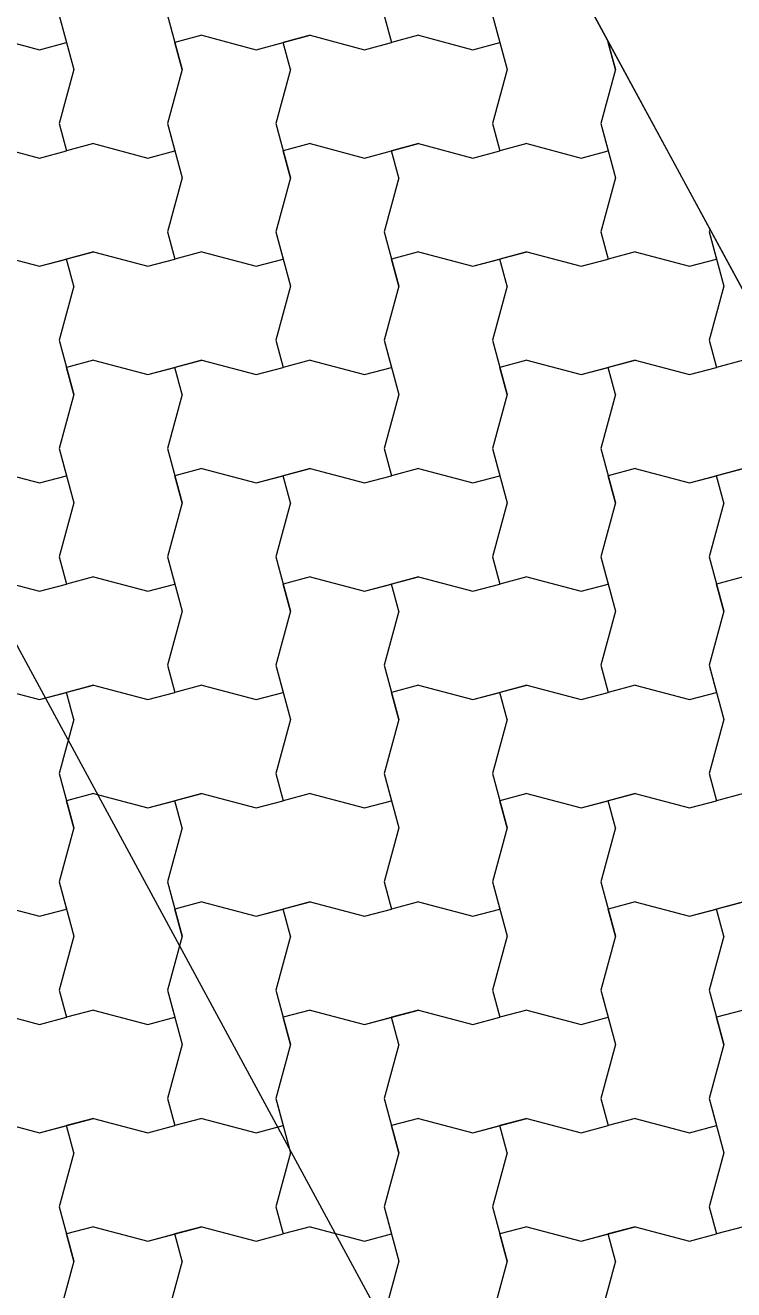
# Model space of a CAD drawing. Header units: metres. Extents: x -111189 to -108577, y -72951 to -72647.
# Drawn here: x -111173.096 to -111172.442, y -72930.924 to -72929.757 of the extents above; entities that cross this region are included whole.
import ezdxf

# ---------------------------------------------------------------- set-up
doc = ezdxf.new("R2010")
doc.units = ezdxf.units.M
doc.header["$MEASUREMENT"] = 0
doc.set_wipeout_variables(frame=1)
doc.linetypes.add('Wipeout_Contour', pattern=[1, 0, -1])
for name, color, linetype in [('00 - Muros - Pormenores', 7, 'Continuous'), ('02 - PASSEIOS', 7, 'Continuous'), ('07 - MUROS', 7, 'Continuous')]:
    doc.layers.add(name, color=color, linetype=linetype)
doc.styles.add('ESTILO_GERADO_3', font='AGENCYR.TTF')
doc.dimstyles.new('ESTILO_GERADO__2', dxfattribs={"dimtxt": 0.15, "dimasz": 0.057, "dimexe": 0.18, "dimexo": 0.05, "dimgap": 0, "dimtad": 1, "dimzin": 0, "dimdsep": 46, "dimtxsty": 'ESTILO_GERADO_3', "dimblk": 'ARROWHEAD_2', "dimblk1": 'ARROWHEAD_2', "dimblk2": 'ARROWHEAD_2', "dimcen": 0.09, "dimclrd": 7, "dimclre": 7, "dimclrt": 7, "dimadec": 0, "dimazin": 0, "dimtfac": 1, "dimtdec": 4, "dimtmove": 0, "dimatfit": 3, "dimfxl": 1, "dimtolj": 1, "dimtzin": 0, "dimarcsym": 0})

# ---------------------------------------------------------------- blocks, each defined once
blk = doc.blocks.new('*X25', base_point=(-110957.0649, -73026.2797))
at = {"layer": '02 - PASSEIOS', "color": 253, "linetype": 'Continuous', "lineweight": 9}
for p, q in [((-111173.0649, -72929.748), (-111173.0582, -72929.773)), ((-111173.0649, -72929.748), (-111173.0515, -72929.798)), ((-111172.9649, -72929.748), (-111172.9515, -72929.798)), ((-111172.7649, -72929.748), (-111172.7582, -72929.773)), ((-111172.6649, -72929.748), (-111172.6582, -72929.773)), ((-111172.6649, -72929.748), (-111172.6515, -72929.798)), ((-111173.1332, -72929.7663), (-111173.0832, -72929.7797)), ((-111173.0832, -72929.7797), (-111173.0582, -72929.773)), ((-111172.9332, -72929.7663), (-111172.9582, -72929.773)), ((-111172.9332, -72929.7663), (-111172.9582, -72929.773)), ((-111172.9515, -72929.798), (-111172.9582, -72929.773)), ((-111172.9332, -72929.7663), (-111172.8832, -72929.7797)), ((-111172.9332, -72929.7663), (-111172.8832, -72929.7797)), ((-111172.8832, -72929.7797), (-111172.8332, -72929.7663)), ((-111172.8832, -72929.7797), (-111172.8582, -72929.773)), ((-111172.8332, -72929.7663), (-111172.8582, -72929.773)), ((-111172.8515, -72929.798), (-111172.8582, -72929.773)), ((-111172.8332, -72929.7663), (-111172.7832, -72929.7797)), ((-111172.8332, -72929.7663), (-111172.7832, -72929.7797)), ((-111172.7832, -72929.7797), (-111172.7582, -72929.773)), ((-111172.7832, -72929.7797), (-111172.7582, -72929.773)), ((-111172.7332, -72929.7663), (-111172.7582, -72929.773)), ((-111172.7332, -72929.7663), (-111172.6832, -72929.7797)), ((-111172.6832, -72929.7797), (-111172.6582, -72929.773)), ((-111172.5587, -72929.7712), (-111172.5515, -72929.798)), ((-111172.5577, -72929.7729), (-111172.5582, -72929.773)), ((-111172.5577, -72929.7729), (-111172.5582, -72929.773)), ((-111172.5515, -72929.798), (-111172.5582, -72929.773)), ((-111173.0515, -72929.798), (-111173.0649, -72929.848)), ((-111172.9515, -72929.798), (-111172.9649, -72929.848)), ((-111172.9515, -72929.798), (-111172.9649, -72929.848)), ((-111172.8515, -72929.798), (-111172.8649, -72929.848)), ((-111172.6515, -72929.798), (-111172.6649, -72929.848)), ((-111172.5515, -72929.798), (-111172.5649, -72929.848)), ((-111172.5515, -72929.798), (-111172.5649, -72929.848)), ((-111173.0649, -72929.848), (-111173.0582, -72929.873)), ((-111172.9649, -72929.848), (-111172.9582, -72929.873)), ((-111172.9649, -72929.848), (-111172.9515, -72929.898)), ((-111172.8649, -72929.848), (-111172.8515, -72929.898)), ((-111172.6649, -72929.848), (-111172.6582, -72929.873)), ((-111172.5649, -72929.848), (-111172.5582, -72929.873)), ((-111172.5649, -72929.848), (-111172.5515, -72929.898)), ((-111173.1332, -72929.8663), (-111173.0832, -72929.8797)), ((-111173.1332, -72929.8663), (-111173.0832, -72929.8797)), ((-111173.0332, -72929.8663), (-111173.0582, -72929.873)), ((-111173.0332, -72929.8663), (-111172.9832, -72929.8797)), ((-111172.8332, -72929.8663), (-111172.8582, -72929.873)), ((-111172.8332, -72929.8663), (-111172.8582, -72929.873)), ((-111172.8332, -72929.8663), (-111172.7832, -72929.8797)), ((-111172.8332, -72929.8663), (-111172.7832, -72929.8797)), ((-111172.7832, -72929.8797), (-111172.7332, -72929.8663)), ((-111172.7332, -72929.8663), (-111172.7582, -72929.873)), ((-111172.7332, -72929.8663), (-111172.6832, -72929.8797)), ((-111172.7332, -72929.8663), (-111172.6832, -72929.8797)), ((-111172.6332, -72929.8663), (-111172.6582, -72929.873)), ((-111172.6332, -72929.8663), (-111172.5832, -72929.8797)), ((-111173.0832, -72929.8797), (-111173.0582, -72929.873)), ((-111173.0832, -72929.8797), (-111173.0582, -72929.873)), ((-111172.9832, -72929.8797), (-111172.9582, -72929.873)), ((-111172.8515, -72929.898), (-111172.8582, -72929.873)), ((-111172.7832, -72929.8797), (-111172.7582, -72929.873)), ((-111172.7515, -72929.898), (-111172.7582, -72929.873)), ((-111172.6832, -72929.8797), (-111172.6582, -72929.873)), ((-111172.6832, -72929.8797), (-111172.6582, -72929.873)), ((-111172.5832, -72929.8797), (-111172.5582, -72929.873)), ((-111172.9515, -72929.898), (-111172.9649, -72929.948)), ((-111172.8515, -72929.898), (-111172.8649, -72929.948)), ((-111172.8515, -72929.898), (-111172.8649, -72929.948)), ((-111172.7515, -72929.898), (-111172.7649, -72929.948)), ((-111172.5515, -72929.898), (-111172.5649, -72929.948)), ((-111172.9649, -72929.948), (-111172.9582, -72929.973)), ((-111172.8649, -72929.948), (-111172.8582, -72929.973)), ((-111172.8649, -72929.948), (-111172.8515, -72929.998)), ((-111172.7649, -72929.948), (-111172.7515, -72929.998)), ((-111172.5649, -72929.948), (-111172.5582, -72929.973)), ((-111172.4642, -72929.9456), (-111172.4649, -72929.948)), ((-111172.4642, -72929.9456), (-111172.4649, -72929.948)), ((-111172.4649, -72929.948), (-111172.4582, -72929.973)), ((-111172.4649, -72929.948), (-111172.4515, -72929.998)), ((-111173.1332, -72929.9663), (-111173.0832, -72929.9797)), ((-111173.1332, -72929.9663), (-111173.0832, -72929.9797)), ((-111173.0832, -72929.9797), (-111173.0332, -72929.9663)), ((-111173.0832, -72929.9797), (-111173.0582, -72929.973)), ((-111173.0332, -72929.9663), (-111173.0582, -72929.973)), ((-111173.0515, -72929.998), (-111173.0582, -72929.973)), ((-111173.0332, -72929.9663), (-111172.9832, -72929.9797)), ((-111173.0332, -72929.9663), (-111172.9832, -72929.9797)), ((-111172.9832, -72929.9797), (-111172.9582, -72929.973)), ((-111172.9832, -72929.9797), (-111172.9582, -72929.973)), ((-111172.9332, -72929.9663), (-111172.9582, -72929.973)), ((-111172.9332, -72929.9663), (-111172.8832, -72929.9797)), ((-111172.8832, -72929.9797), (-111172.8582, -72929.973)), ((-111172.7332, -72929.9663), (-111172.7582, -72929.973)), ((-111172.7332, -72929.9663), (-111172.7582, -72929.973)), ((-111172.7515, -72929.998), (-111172.7582, -72929.973)), ((-111172.7332, -72929.9663), (-111172.6832, -72929.9797)), ((-111172.7332, -72929.9663), (-111172.6832, -72929.9797)), ((-111172.6832, -72929.9797), (-111172.6332, -72929.9663)), ((-111172.6832, -72929.9797), (-111172.6582, -72929.973)), ((-111172.6332, -72929.9663), (-111172.6582, -72929.973)), ((-111172.6515, -72929.998), (-111172.6582, -72929.973)), ((-111172.6332, -72929.9663), (-111172.5832, -72929.9797)), ((-111172.6332, -72929.9663), (-111172.5832, -72929.9797)), ((-111172.5832, -72929.9797), (-111172.5582, -72929.973)), ((-111172.5832, -72929.9797), (-111172.5582, -72929.973)), ((-111172.5332, -72929.9663), (-111172.5582, -72929.973)), ((-111172.5332, -72929.9663), (-111172.4832, -72929.9797)), ((-111172.4832, -72929.9797), (-111172.4582, -72929.973)), ((-111173.0515, -72929.998), (-111173.0649, -72930.048)), ((-111172.8515, -72929.998), (-111172.8649, -72930.048)), ((-111172.7515, -72929.998), (-111172.7649, -72930.048)), ((-111172.7515, -72929.998), (-111172.7649, -72930.048)), ((-111172.6515, -72929.998), (-111172.6649, -72930.048)), ((-111172.4515, -72929.998), (-111172.4649, -72930.048)), ((-111173.0649, -72930.048), (-111173.0515, -72930.098)), ((-111172.8649, -72930.048), (-111172.8582, -72930.073)), ((-111172.7649, -72930.048), (-111172.7582, -72930.073)), ((-111172.7649, -72930.048), (-111172.7515, -72930.098)), ((-111172.6649, -72930.048), (-111172.6515, -72930.098)), ((-111172.4649, -72930.048), (-111172.4582, -72930.073)), ((-111173.0332, -72930.0663), (-111173.0582, -72930.073)), ((-111173.0332, -72930.0663), (-111173.0582, -72930.073)), ((-111173.0332, -72930.0663), (-111172.9832, -72930.0797)), ((-111173.0332, -72930.0663), (-111172.9832, -72930.0797)), ((-111172.9832, -72930.0797), (-111172.9332, -72930.0663)), ((-111172.9332, -72930.0663), (-111172.9582, -72930.073)), ((-111172.9332, -72930.0663), (-111172.8832, -72930.0797)), ((-111172.9332, -72930.0663), (-111172.8832, -72930.0797)), ((-111172.8332, -72930.0663), (-111172.8582, -72930.073)), ((-111172.8332, -72930.0663), (-111172.7832, -72930.0797)), ((-111172.6332, -72930.0663), (-111172.6582, -72930.073)), ((-111172.6332, -72930.0663), (-111172.6582, -72930.073)), ((-111172.6332, -72930.0663), (-111172.5832, -72930.0797)), ((-111172.6332, -72930.0663), (-111172.5832, -72930.0797)), ((-111172.5832, -72930.0797), (-111172.5332, -72930.0663)), ((-111172.5332, -72930.0663), (-111172.5582, -72930.073)), ((-111172.5332, -72930.0663), (-111172.4832, -72930.0797)), ((-111172.5332, -72930.0663), (-111172.4832, -72930.0797)), ((-111172.4332, -72930.0663), (-111172.4582, -72930.073)), ((-111173.0515, -72930.098), (-111173.0582, -72930.073)), ((-111172.9832, -72930.0797), (-111172.9582, -72930.073)), ((-111172.9515, -72930.098), (-111172.9582, -72930.073)), ((-111172.8832, -72930.0797), (-111172.8582, -72930.073)), ((-111172.8832, -72930.0797), (-111172.8582, -72930.073)), ((-111172.7832, -72930.0797), (-111172.7582, -72930.073)), ((-111172.6515, -72930.098), (-111172.6582, -72930.073)), ((-111172.5832, -72930.0797), (-111172.5582, -72930.073)), ((-111172.5515, -72930.098), (-111172.5582, -72930.073)), ((-111172.4832, -72930.0797), (-111172.4582, -72930.073)), ((-111172.4832, -72930.0797), (-111172.4582, -72930.073)), ((-111173.0515, -72930.098), (-111173.0649, -72930.148)), ((-111173.0515, -72930.098), (-111173.0649, -72930.148)), ((-111172.9515, -72930.098), (-111172.9649, -72930.148)), ((-111172.7515, -72930.098), (-111172.7649, -72930.148)), ((-111172.6515, -72930.098), (-111172.6649, -72930.148)), ((-111172.6515, -72930.098), (-111172.6649, -72930.148)), ((-111172.5515, -72930.098), (-111172.5649, -72930.148)), ((-111173.0649, -72930.148), (-111173.0582, -72930.173)), ((-111173.0649, -72930.148), (-111173.0515, -72930.198)), ((-111172.9649, -72930.148), (-111172.9515, -72930.198)), ((-111172.7649, -72930.148), (-111172.7582, -72930.173)), ((-111172.6649, -72930.148), (-111172.6582, -72930.173)), ((-111172.6649, -72930.148), (-111172.6515, -72930.198)), ((-111172.5649, -72930.148), (-111172.5515, -72930.198)), ((-111173.1332, -72930.1663), (-111173.0832, -72930.1797)), ((-111172.9332, -72930.1663), (-111172.9582, -72930.173)), ((-111172.9332, -72930.1663), (-111172.9582, -72930.173)), ((-111172.9332, -72930.1663), (-111172.8832, -72930.1797)), ((-111172.9332, -72930.1663), (-111172.8832, -72930.1797)), ((-111172.8832, -72930.1797), (-111172.8332, -72930.1663)), ((-111172.8332, -72930.1663), (-111172.8582, -72930.173)), ((-111172.8332, -72930.1663), (-111172.7832, -72930.1797)), ((-111172.8332, -72930.1663), (-111172.7832, -72930.1797)), ((-111172.7332, -72930.1663), (-111172.7582, -72930.173)), ((-111172.7332, -72930.1663), (-111172.6832, -72930.1797)), ((-111172.5332, -72930.1663), (-111172.5582, -72930.173)), ((-111172.5332, -72930.1663), (-111172.5582, -72930.173)), ((-111172.5332, -72930.1663), (-111172.4832, -72930.1797)), ((-111172.5332, -72930.1663), (-111172.4832, -72930.1797)), ((-111172.4832, -72930.1797), (-111172.4332, -72930.1663)), ((-111172.4332, -72930.1663), (-111172.4582, -72930.173)), ((-111173.0832, -72930.1797), (-111173.0582, -72930.173)), ((-111172.9515, -72930.198), (-111172.9582, -72930.173)), ((-111172.8832, -72930.1797), (-111172.8582, -72930.173)), ((-111172.8515, -72930.198), (-111172.8582, -72930.173)), ((-111172.7832, -72930.1797), (-111172.7582, -72930.173)), ((-111172.7832, -72930.1797), (-111172.7582, -72930.173)), ((-111172.6832, -72930.1797), (-111172.6582, -72930.173)), ((-111172.5515, -72930.198), (-111172.5582, -72930.173)), ((-111172.4832, -72930.1797), (-111172.4582, -72930.173)), ((-111172.4515, -72930.198), (-111172.4582, -72930.173)), ((-111173.0515, -72930.198), (-111173.0649, -72930.248)), ((-111172.9515, -72930.198), (-111172.9649, -72930.248)), ((-111172.9515, -72930.198), (-111172.9649, -72930.248)), ((-111172.8515, -72930.198), (-111172.8649, -72930.248)), ((-111172.6515, -72930.198), (-111172.6649, -72930.248)), ((-111172.5515, -72930.198), (-111172.5649, -72930.248)), ((-111172.5515, -72930.198), (-111172.5649, -72930.248)), ((-111172.4515, -72930.198), (-111172.4649, -72930.248)), ((-111173.0649, -72930.248), (-111173.0582, -72930.273)), ((-111172.9649, -72930.248), (-111172.9582, -72930.273)), ((-111172.9649, -72930.248), (-111172.9515, -72930.298)), ((-111172.8649, -72930.248), (-111172.8515, -72930.298)), ((-111172.6649, -72930.248), (-111172.6582, -72930.273)), ((-111172.5649, -72930.248), (-111172.5582, -72930.273)), ((-111172.5649, -72930.248), (-111172.5515, -72930.298)), ((-111172.4649, -72930.248), (-111172.4515, -72930.298)), ((-111173.1332, -72930.2663), (-111173.0832, -72930.2797)), ((-111173.1332, -72930.2663), (-111173.0832, -72930.2797)), ((-111173.0832, -72930.2797), (-111173.0582, -72930.273)), ((-111173.0832, -72930.2797), (-111173.0582, -72930.273)), ((-111173.0332, -72930.2663), (-111173.0582, -72930.273)), ((-111173.0332, -72930.2663), (-111172.9832, -72930.2797)), ((-111172.9832, -72930.2797), (-111172.9582, -72930.273)), ((-111172.8332, -72930.2663), (-111172.8582, -72930.273)), ((-111172.8332, -72930.2663), (-111172.8582, -72930.273)), ((-111172.8515, -72930.298), (-111172.8582, -72930.273)), ((-111172.8332, -72930.2663), (-111172.7832, -72930.2797)), ((-111172.8332, -72930.2663), (-111172.7832, -72930.2797)), ((-111172.7832, -72930.2797), (-111172.7332, -72930.2663)), ((-111172.7832, -72930.2797), (-111172.7582, -72930.273)), ((-111172.7332, -72930.2663), (-111172.7582, -72930.273)), ((-111172.7515, -72930.298), (-111172.7582, -72930.273)), ((-111172.7332, -72930.2663), (-111172.6832, -72930.2797)), ((-111172.7332, -72930.2663), (-111172.6832, -72930.2797)), ((-111172.6832, -72930.2797), (-111172.6582, -72930.273)), ((-111172.6832, -72930.2797), (-111172.6582, -72930.273)), ((-111172.6332, -72930.2663), (-111172.6582, -72930.273)), ((-111172.6332, -72930.2663), (-111172.5832, -72930.2797)), ((-111172.5832, -72930.2797), (-111172.5582, -72930.273)), ((-111172.4332, -72930.2663), (-111172.4582, -72930.273)), ((-111172.4332, -72930.2663), (-111172.4582, -72930.273)), ((-111172.4515, -72930.298), (-111172.4582, -72930.273)), ((-111172.9515, -72930.298), (-111172.9649, -72930.348)), ((-111172.8515, -72930.298), (-111172.8649, -72930.348)), ((-111172.8515, -72930.298), (-111172.8649, -72930.348)), ((-111172.7515, -72930.298), (-111172.7649, -72930.348)), ((-111172.5515, -72930.298), (-111172.5649, -72930.348)), ((-111172.4515, -72930.298), (-111172.4649, -72930.348)), ((-111172.4515, -72930.298), (-111172.4649, -72930.348)), ((-111172.9649, -72930.348), (-111172.9582, -72930.373)), ((-111172.8649, -72930.348), (-111172.8582, -72930.373)), ((-111172.8649, -72930.348), (-111172.8515, -72930.398)), ((-111172.7649, -72930.348), (-111172.7515, -72930.398)), ((-111172.5649, -72930.348), (-111172.5582, -72930.373)), ((-111172.4649, -72930.348), (-111172.4582, -72930.373)), ((-111172.4649, -72930.348), (-111172.4515, -72930.398)), ((-111173.1332, -72930.3663), (-111173.0832, -72930.3797)), ((-111173.1332, -72930.3663), (-111173.0832, -72930.3797)), ((-111173.0832, -72930.3797), (-111173.0332, -72930.3663)), ((-111173.0332, -72930.3663), (-111173.0582, -72930.373)), ((-111173.0332, -72930.3663), (-111172.9832, -72930.3797)), ((-111173.0332, -72930.3663), (-111172.9832, -72930.3797)), ((-111172.9332, -72930.3663), (-111172.9582, -72930.373)), ((-111172.9332, -72930.3663), (-111172.8832, -72930.3797)), ((-111172.7332, -72930.3663), (-111172.7582, -72930.373)), ((-111172.7332, -72930.3663), (-111172.7582, -72930.373)), ((-111172.7332, -72930.3663), (-111172.6832, -72930.3797)), ((-111172.7332, -72930.3663), (-111172.6832, -72930.3797)), ((-111172.6832, -72930.3797), (-111172.6332, -72930.3663)), ((-111172.6332, -72930.3663), (-111172.6582, -72930.373)), ((-111172.6332, -72930.3663), (-111172.5832, -72930.3797)), ((-111172.6332, -72930.3663), (-111172.5832, -72930.3797)), ((-111172.5332, -72930.3663), (-111172.5582, -72930.373)), ((-111172.5332, -72930.3663), (-111172.4832, -72930.3797)), ((-111173.0832, -72930.3797), (-111173.0582, -72930.373)), ((-111173.0515, -72930.398), (-111173.0582, -72930.373)), ((-111172.9832, -72930.3797), (-111172.9582, -72930.373)), ((-111172.9832, -72930.3797), (-111172.9582, -72930.373)), ((-111172.8832, -72930.3797), (-111172.8582, -72930.373)), ((-111172.7515, -72930.398), (-111172.7582, -72930.373)), ((-111172.6832, -72930.3797), (-111172.6582, -72930.373)), ((-111172.6515, -72930.398), (-111172.6582, -72930.373)), ((-111172.5832, -72930.3797), (-111172.5582, -72930.373)), ((-111172.5832, -72930.3797), (-111172.5582, -72930.373)), ((-111172.4832, -72930.3797), (-111172.4582, -72930.373)), ((-111173.0515, -72930.398), (-111173.0649, -72930.448)), ((-111172.8515, -72930.398), (-111172.8649, -72930.448)), ((-111172.7515, -72930.398), (-111172.7649, -72930.448)), ((-111172.7515, -72930.398), (-111172.7649, -72930.448)), ((-111172.6515, -72930.398), (-111172.6649, -72930.448)), ((-111172.4515, -72930.398), (-111172.4649, -72930.448)), ((-111173.0649, -72930.448), (-111173.0515, -72930.498)), ((-111172.8649, -72930.448), (-111172.8582, -72930.473)), ((-111172.7649, -72930.448), (-111172.7582, -72930.473)), ((-111172.7649, -72930.448), (-111172.7515, -72930.498)), ((-111172.6649, -72930.448), (-111172.6515, -72930.498)), ((-111172.4649, -72930.448), (-111172.4582, -72930.473)), ((-111173.0332, -72930.4663), (-111173.0582, -72930.473)), ((-111173.0332, -72930.4663), (-111173.0582, -72930.473)), ((-111173.0515, -72930.498), (-111173.0582, -72930.473)), ((-111173.0332, -72930.4663), (-111172.9832, -72930.4797)), ((-111173.0332, -72930.4663), (-111172.9832, -72930.4797)), ((-111172.9832, -72930.4797), (-111172.9332, -72930.4663)), ((-111172.9832, -72930.4797), (-111172.9582, -72930.473)), ((-111172.9332, -72930.4663), (-111172.9582, -72930.473)), ((-111172.9515, -72930.498), (-111172.9582, -72930.473)), ((-111172.9332, -72930.4663), (-111172.8832, -72930.4797)), ((-111172.9332, -72930.4663), (-111172.8832, -72930.4797)), ((-111172.8832, -72930.4797), (-111172.8582, -72930.473)), ((-111172.8832, -72930.4797), (-111172.8582, -72930.473)), ((-111172.8332, -72930.4663), (-111172.8582, -72930.473)), ((-111172.8332, -72930.4663), (-111172.7832, -72930.4797)), ((-111172.7832, -72930.4797), (-111172.7582, -72930.473)), ((-111172.6332, -72930.4663), (-111172.6582, -72930.473)), ((-111172.6332, -72930.4663), (-111172.6582, -72930.473)), ((-111172.6515, -72930.498), (-111172.6582, -72930.473)), ((-111172.6332, -72930.4663), (-111172.5832, -72930.4797)), ((-111172.6332, -72930.4663), (-111172.5832, -72930.4797)), ((-111172.5832, -72930.4797), (-111172.5332, -72930.4663)), ((-111172.5832, -72930.4797), (-111172.5582, -72930.473)), ((-111172.5332, -72930.4663), (-111172.5582, -72930.473)), ((-111172.5515, -72930.498), (-111172.5582, -72930.473)), ((-111172.5332, -72930.4663), (-111172.4832, -72930.4797)), ((-111172.5332, -72930.4663), (-111172.4832, -72930.4797)), ((-111172.4832, -72930.4797), (-111172.4582, -72930.473)), ((-111172.4832, -72930.4797), (-111172.4582, -72930.473)), ((-111172.4332, -72930.4663), (-111172.4582, -72930.473)), ((-111173.0515, -72930.498), (-111173.0649, -72930.548)), ((-111173.0515, -72930.498), (-111173.0649, -72930.548)), ((-111172.9515, -72930.498), (-111172.9649, -72930.548)), ((-111172.7515, -72930.498), (-111172.7649, -72930.548)), ((-111172.6515, -72930.498), (-111172.6649, -72930.548)), ((-111172.6515, -72930.498), (-111172.6649, -72930.548)), ((-111172.5515, -72930.498), (-111172.5649, -72930.548)), ((-111173.0649, -72930.548), (-111173.0582, -72930.573)), ((-111173.0649, -72930.548), (-111173.0515, -72930.598)), ((-111172.9649, -72930.548), (-111172.9515, -72930.598)), ((-111172.7649, -72930.548), (-111172.7582, -72930.573)), ((-111172.6649, -72930.548), (-111172.6582, -72930.573)), ((-111172.6649, -72930.548), (-111172.6515, -72930.598)), ((-111172.5649, -72930.548), (-111172.5515, -72930.598)), ((-111173.1332, -72930.5663), (-111173.0832, -72930.5797)), ((-111172.9332, -72930.5663), (-111172.9582, -72930.573)), ((-111172.9332, -72930.5663), (-111172.9582, -72930.573)), ((-111172.9332, -72930.5663), (-111172.8832, -72930.5797)), ((-111172.9332, -72930.5663), (-111172.8832, -72930.5797)), ((-111172.8832, -72930.5797), (-111172.8332, -72930.5663)), ((-111172.8332, -72930.5663), (-111172.8582, -72930.573)), ((-111172.8332, -72930.5663), (-111172.7832, -72930.5797)), ((-111172.8332, -72930.5663), (-111172.7832, -72930.5797)), ((-111172.7332, -72930.5663), (-111172.7582, -72930.573)), ((-111172.7332, -72930.5663), (-111172.6832, -72930.5797)), ((-111172.5332, -72930.5663), (-111172.5582, -72930.573)), ((-111172.5332, -72930.5663), (-111172.5582, -72930.573)), ((-111172.5332, -72930.5663), (-111172.4832, -72930.5797)), ((-111172.5332, -72930.5663), (-111172.4832, -72930.5797)), ((-111172.4832, -72930.5797), (-111172.4332, -72930.5663)), ((-111172.4332, -72930.5663), (-111172.4582, -72930.573)), ((-111173.0832, -72930.5797), (-111173.0582, -72930.573)), ((-111172.9515, -72930.598), (-111172.9582, -72930.573)), ((-111172.8832, -72930.5797), (-111172.8582, -72930.573)), ((-111172.8515, -72930.598), (-111172.8582, -72930.573)), ((-111172.7832, -72930.5797), (-111172.7582, -72930.573)), ((-111172.7832, -72930.5797), (-111172.7582, -72930.573)), ((-111172.6832, -72930.5797), (-111172.6582, -72930.573)), ((-111172.5515, -72930.598), (-111172.5582, -72930.573)), ((-111172.4832, -72930.5797), (-111172.4582, -72930.573)), ((-111172.4515, -72930.598), (-111172.4582, -72930.573)), ((-111173.0515, -72930.598), (-111173.0649, -72930.648)), ((-111172.9515, -72930.598), (-111172.9649, -72930.648)), ((-111172.9515, -72930.598), (-111172.9649, -72930.648)), ((-111172.8515, -72930.598), (-111172.8649, -72930.648)), ((-111172.6515, -72930.598), (-111172.6649, -72930.648)), ((-111172.5515, -72930.598), (-111172.5649, -72930.648)), ((-111172.5515, -72930.598), (-111172.5649, -72930.648)), ((-111172.4515, -72930.598), (-111172.4649, -72930.648)), ((-111173.0649, -72930.648), (-111173.0582, -72930.673)), ((-111172.9649, -72930.648), (-111172.9582, -72930.673)), ((-111172.9649, -72930.648), (-111172.9515, -72930.698)), ((-111172.8649, -72930.648), (-111172.8515, -72930.698)), ((-111172.6649, -72930.648), (-111172.6582, -72930.673)), ((-111172.5649, -72930.648), (-111172.5582, -72930.673)), ((-111172.5649, -72930.648), (-111172.5515, -72930.698)), ((-111172.4649, -72930.648), (-111172.4515, -72930.698)), ((-111173.1332, -72930.6663), (-111173.0832, -72930.6797)), ((-111173.1332, -72930.6663), (-111173.0832, -72930.6797)), ((-111173.0832, -72930.6797), (-111173.0582, -72930.673)), ((-111173.0832, -72930.6797), (-111173.0582, -72930.673)), ((-111173.0332, -72930.6663), (-111173.0582, -72930.673)), ((-111173.0332, -72930.6663), (-111172.9832, -72930.6797)), ((-111172.9832, -72930.6797), (-111172.9582, -72930.673)), ((-111172.8332, -72930.6663), (-111172.8582, -72930.673)), ((-111172.8332, -72930.6663), (-111172.8582, -72930.673)), ((-111172.8515, -72930.698), (-111172.8582, -72930.673)), ((-111172.8332, -72930.6663), (-111172.7832, -72930.6797)), ((-111172.8332, -72930.6663), (-111172.7832, -72930.6797)), ((-111172.7832, -72930.6797), (-111172.7332, -72930.6663)), ((-111172.7832, -72930.6797), (-111172.7582, -72930.673)), ((-111172.7332, -72930.6663), (-111172.7582, -72930.673)), ((-111172.7515, -72930.698), (-111172.7582, -72930.673)), ((-111172.7332, -72930.6663), (-111172.6832, -72930.6797)), ((-111172.7332, -72930.6663), (-111172.6832, -72930.6797)), ((-111172.6832, -72930.6797), (-111172.6582, -72930.673)), ((-111172.6832, -72930.6797), (-111172.6582, -72930.673)), ((-111172.6332, -72930.6663), (-111172.6582, -72930.673)), ((-111172.6332, -72930.6663), (-111172.5832, -72930.6797)), ((-111172.5832, -72930.6797), (-111172.5582, -72930.673)), ((-111172.4332, -72930.6663), (-111172.4582, -72930.673)), ((-111172.4332, -72930.6663), (-111172.4582, -72930.673)), ((-111172.4515, -72930.698), (-111172.4582, -72930.673)), ((-111172.9515, -72930.698), (-111172.9649, -72930.748)), ((-111172.8515, -72930.698), (-111172.8649, -72930.748)), ((-111172.8515, -72930.698), (-111172.8649, -72930.748)), ((-111172.7515, -72930.698), (-111172.7649, -72930.748)), ((-111172.5515, -72930.698), (-111172.5649, -72930.748)), ((-111172.4515, -72930.698), (-111172.4649, -72930.748)), ((-111172.4515, -72930.698), (-111172.4649, -72930.748)), ((-111172.9649, -72930.748), (-111172.9582, -72930.773)), ((-111172.8649, -72930.748), (-111172.8582, -72930.773)), ((-111172.8649, -72930.748), (-111172.8515, -72930.798)), ((-111172.7649, -72930.748), (-111172.7515, -72930.798)), ((-111172.5649, -72930.748), (-111172.5582, -72930.773)), ((-111172.4649, -72930.748), (-111172.4582, -72930.773)), ((-111172.4649, -72930.748), (-111172.4515, -72930.798)), ((-111173.1332, -72930.7663), (-111173.0832, -72930.7797)), ((-111173.1332, -72930.7663), (-111173.0832, -72930.7797)), ((-111173.0832, -72930.7797), (-111173.0332, -72930.7663)), ((-111173.0332, -72930.7663), (-111173.0582, -72930.773)), ((-111173.0332, -72930.7663), (-111172.9832, -72930.7797)), ((-111173.0332, -72930.7663), (-111172.9832, -72930.7797)), ((-111172.9332, -72930.7663), (-111172.9582, -72930.773)), ((-111172.9332, -72930.7663), (-111172.8832, -72930.7797)), ((-111172.7332, -72930.7663), (-111172.7582, -72930.773)), ((-111172.7332, -72930.7663), (-111172.7582, -72930.773)), ((-111172.7332, -72930.7663), (-111172.6832, -72930.7797)), ((-111172.7332, -72930.7663), (-111172.6832, -72930.7797)), ((-111172.6832, -72930.7797), (-111172.6332, -72930.7663)), ((-111172.6332, -72930.7663), (-111172.6582, -72930.773)), ((-111172.6332, -72930.7663), (-111172.5832, -72930.7797)), ((-111172.6332, -72930.7663), (-111172.5832, -72930.7797)), ((-111172.5332, -72930.7663), (-111172.5582, -72930.773)), ((-111172.5332, -72930.7663), (-111172.4832, -72930.7797)), ((-111173.0832, -72930.7797), (-111173.0582, -72930.773)), ((-111173.0515, -72930.798), (-111173.0582, -72930.773)), ((-111172.9832, -72930.7797), (-111172.9582, -72930.773)), ((-111172.9832, -72930.7797), (-111172.9582, -72930.773)), ((-111172.8832, -72930.7797), (-111172.8582, -72930.773)), ((-111172.7515, -72930.798), (-111172.7582, -72930.773)), ((-111172.6832, -72930.7797), (-111172.6582, -72930.773)), ((-111172.6515, -72930.798), (-111172.6582, -72930.773)), ((-111172.5832, -72930.7797), (-111172.5582, -72930.773)), ((-111172.5832, -72930.7797), (-111172.5582, -72930.773)), ((-111172.4832, -72930.7797), (-111172.4582, -72930.773)), ((-111173.0515, -72930.798), (-111173.0649, -72930.848)), ((-111172.8515, -72930.798), (-111172.8649, -72930.848)), ((-111172.7515, -72930.798), (-111172.7649, -72930.848)), ((-111172.7515, -72930.798), (-111172.7649, -72930.848)), ((-111172.6515, -72930.798), (-111172.6649, -72930.848)), ((-111172.4515, -72930.798), (-111172.4649, -72930.848)), ((-111173.0649, -72930.848), (-111173.0515, -72930.898)), ((-111172.8649, -72930.848), (-111172.8582, -72930.873)), ((-111172.7649, -72930.848), (-111172.7582, -72930.873)), ((-111172.7649, -72930.848), (-111172.7515, -72930.898)), ((-111172.6649, -72930.848), (-111172.6515, -72930.898)), ((-111172.4649, -72930.848), (-111172.4582, -72930.873)), ((-111173.0332, -72930.8663), (-111173.0582, -72930.873)), ((-111173.0332, -72930.8663), (-111173.0582, -72930.873)), ((-111173.0332, -72930.8663), (-111172.9832, -72930.8797)), ((-111173.0332, -72930.8663), (-111172.9832, -72930.8797)), ((-111172.9832, -72930.8797), (-111172.9332, -72930.8663)), ((-111172.9332, -72930.8663), (-111172.9582, -72930.873)), ((-111172.9332, -72930.8663), (-111172.8832, -72930.8797)), ((-111172.9332, -72930.8663), (-111172.8832, -72930.8797)), ((-111172.8332, -72930.8663), (-111172.8582, -72930.873)), ((-111172.8332, -72930.8663), (-111172.7832, -72930.8797)), ((-111172.6332, -72930.8663), (-111172.6582, -72930.873)), ((-111172.6332, -72930.8663), (-111172.6582, -72930.873)), ((-111172.6332, -72930.8663), (-111172.5832, -72930.8797)), ((-111172.6332, -72930.8663), (-111172.5832, -72930.8797)), ((-111172.5832, -72930.8797), (-111172.5332, -72930.8663)), ((-111172.5332, -72930.8663), (-111172.5582, -72930.873)), ((-111172.5332, -72930.8663), (-111172.4832, -72930.8797)), ((-111172.5332, -72930.8663), (-111172.4832, -72930.8797)), ((-111172.4332, -72930.8663), (-111172.4582, -72930.873)), ((-111173.0515, -72930.898), (-111173.0582, -72930.873)), ((-111172.9832, -72930.8797), (-111172.9582, -72930.873)), ((-111172.9515, -72930.898), (-111172.9582, -72930.873)), ((-111172.8832, -72930.8797), (-111172.8582, -72930.873)), ((-111172.8832, -72930.8797), (-111172.8582, -72930.873)), ((-111172.7832, -72930.8797), (-111172.7582, -72930.873)), ((-111172.6515, -72930.898), (-111172.6582, -72930.873)), ((-111172.5832, -72930.8797), (-111172.5582, -72930.873)), ((-111172.5515, -72930.898), (-111172.5582, -72930.873)), ((-111172.4832, -72930.8797), (-111172.4582, -72930.873)), ((-111172.4832, -72930.8797), (-111172.4582, -72930.873)), ((-111173.0515, -72930.898), (-111173.0649, -72930.948)), ((-111173.0515, -72930.898), (-111173.0649, -72930.948)), ((-111172.9515, -72930.898), (-111172.9649, -72930.948)), ((-111172.7515, -72930.898), (-111172.7649, -72930.948)), ((-111172.6515, -72930.898), (-111172.6649, -72930.948)), ((-111172.6515, -72930.898), (-111172.6649, -72930.948)), ((-111172.5515, -72930.898), (-111172.5649, -72930.948))]:
    blk.add_line(p, q, dxfattribs=at)
blk = doc.blocks.new('Malha_8_1', base_point=(-111182.45, -72914.5203))
at = {"color": 254, "linetype": 'Wipeout_Contour', "lineweight": 0, "ltscale": 1861428.278801215}
blk.add_wipeout([(-111182.45, -72914.5203), (-111181.1398, -72916.9324), (-111179.283, -72920.3506), (-111178.6992, -72921.4255), (-111173.1932, -72931.5618), (-111171.3979, -72934.867), (-111163.9365, -72948.6033), (-111162.5896, -72948.18), (-111170.1617, -72934.1975), (-111171.9536, -72930.8885), (-111177.4458, -72920.7467), (-111178.0283, -72919.6711), (-111179.8807, -72916.2505), (-111181.0503, -72914.0907)], dxfattribs=at).dxf.layer = '02 - PASSEIOS'
at = {"layer": '02 - PASSEIOS', "color": 7, "linetype": 'Continuous', "lineweight": 13, "flags": 128}
blk.add_lwpolyline([(-111182.45, -72914.5203), (-111181.0503, -72914.0907), (-111179.8807, -72916.2505), (-111178.0283, -72919.6711), (-111177.4458, -72920.7467), (-111171.9536, -72930.8885), (-111170.1617, -72934.1975), (-111162.5896, -72948.18), (-111163.9365, -72948.6033), (-111171.3979, -72934.867), (-111173.1932, -72931.5618), (-111178.6992, -72921.4255), (-111179.283, -72920.3506), (-111181.1398, -72916.9324)], close=True, dxfattribs=at)
at = {"layer": '02 - PASSEIOS', "color": 7, "lineweight": 13}
blk.add_blockref('*X25', (-110957.0649, -73026.2797), dxfattribs=at)
blk = doc.blocks.new('*D84', base_point=(-110957.0649, -73026.2797))
at = {"layer": '00 - Muros - Pormenores', "color": 7, "linetype": 'Continuous', "lineweight": 5, "transparency": 16777216}
for p, q in [((-111178.2899, -72920.8715), (-111178.191, -72920.818)), ((-111178.1972, -72920.8459), (-111178.2838, -72920.8436)), ((-111178.2405, -72920.8448), (-111178.0923, -72921.1183)), ((-111178.1418, -72921.1451), (-111178.0429, -72921.0915)), ((-111178.0491, -72921.1195), (-111178.1356, -72921.1171)), ((-111178.0923, -72921.1183), (-111170.9142, -72934.3734))]:
    blk.add_line(p, q, dxfattribs=at)
at = {"layer": '00 - Muros - Pormenores', "color": 7, "lineweight": 5, "transparency": 16777216, "insert": (-111178.1968, -72920.8624), "char_height": 0.15, "attachment_point": 7, "rotation": 298.4373, "style": 'ESTILO_GERADO_3'}
blk.add_mtext('\\A1;{\\pql;\\fAgency FB|b0|i0|c0|p0;\\W1.000000;0,31}', dxfattribs=at)
blk = doc.blocks.new('ARROWHEAD_2')
at = {"color": 0, "linetype": 'Continuous', "lineweight": 0}
for p, q in [((-0.378, -0.655), (0.378, 0.655)), ((0, 0), (-1, 0))]:
    blk.add_line(p, q, dxfattribs=at)
blk = doc.blocks.new('*D85', base_point=(-110957.0649, -73026.2797))
at = {"layer": '00 - Muros - Pormenores', "color": 7, "linetype": 'Continuous', "lineweight": 5, "transparency": 16777216}
for p, q in [((-111178.1418, -72921.1451), (-111178.0429, -72921.0915)), ((-111178.0491, -72921.1195), (-111178.1356, -72921.1171)), ((-111178.0923, -72921.1183), (-111170.9142, -72934.3734)), ((-111170.9637, -72934.4002), (-111170.8647, -72934.3466)), ((-111170.9575, -72934.3722), (-111170.8709, -72934.3746)), ((-111170.9142, -72934.3734), (-111170.8967, -72934.4057))]:
    blk.add_line(p, q, dxfattribs=at)
at = {"layer": '00 - Muros - Pormenores', "color": 7, "lineweight": 5, "transparency": 16777216, "insert": (-111174.55, -72927.5966), "char_height": 0.15, "attachment_point": 7, "rotation": 298.4373, "style": 'ESTILO_GERADO_3'}
blk.add_mtext('\\A1;{\\pql;\\fAgency FB|b0|i0|c0|p0;\\W1.000000;15,07}', dxfattribs=at)

msp = doc.modelspace()

# ---------------------------------------------------------------- block references
at = {"layer": '02 - PASSEIOS', "color": 7, "lineweight": 13}
msp.add_blockref('Malha_8_1', (-111182.45, -72914.5203), dxfattribs=at)

# ---------------------------------------------------------------- next in the draw order: linework, layer by layer
at = {"layer": '07 - MUROS', "color": 7, "linetype": 'Continuous', "lineweight": 13, "flags": 128}
msp.add_lwpolyline([(-111177.2612, -72920.6677), (-111177.4369, -72920.7633), (-111170.2586, -72934.0184), (-111170.0645, -72933.957)], close=True, dxfattribs=at)

# ---------------------------------------------------------------- next in the draw order: dimensions: what is measured, and where the dimension line sits
at = {"layer": '00 - Muros - Pormenores', "color": 7, "linetype": 'Continuous', "lineweight": 5}
for base, p1, p2, picture, middle in [((-111178.0923, -72921.1183), (-111177.585, -72920.4898), (-111177.4369, -72920.7633), '*D84', (-111178.0384, -72920.9975)), ((-111170.9142, -72934.3734), (-111177.4369, -72920.7633), (-111170.2586, -72934.0184), '*D85', (-111174.3644, -72927.7819))]:
    dim = msp.add_linear_dim(base=base, p1=p1, p2=p2, angle=298.4373, dimstyle='ESTILO_GERADO__2', dxfattribs=at)
    dim.commit()
    dim.dimension.update_dxf_attribs({"geometry": picture, "text_midpoint": middle, "dimtype": 160, "text_rotation": 298.4373})

doc.saveas('drawing.dxf')
